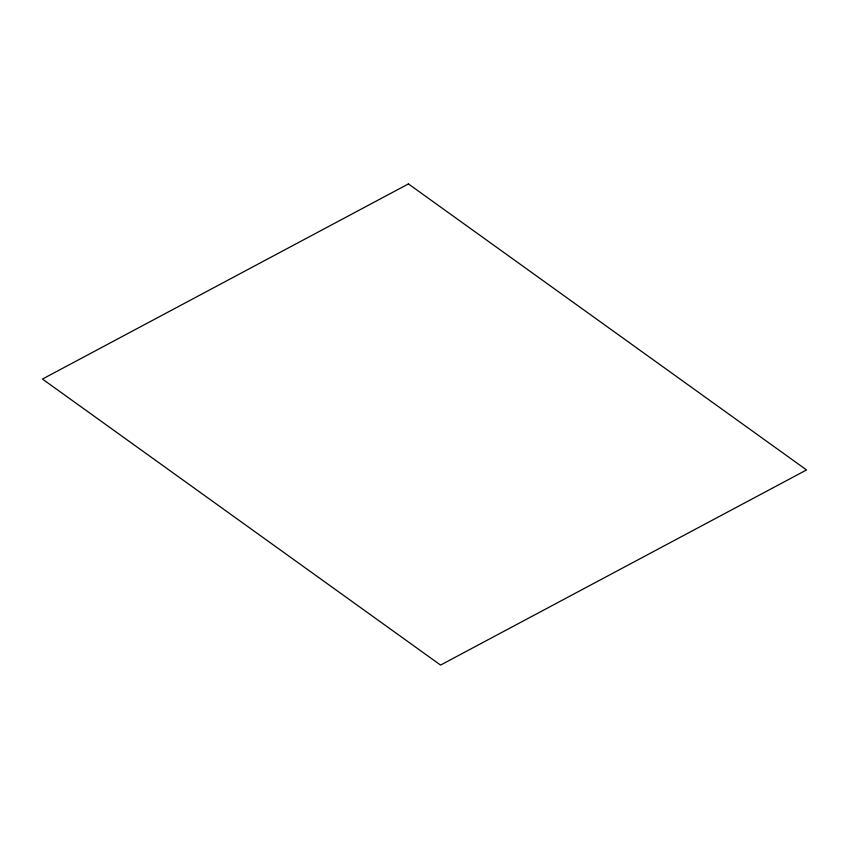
<?xml version="1.0" encoding="UTF-8"?>
<svg xmlns="http://www.w3.org/2000/svg" width="849" height="849" viewBox="0 0 849 849"><rect width="100%" height="100%" fill="white"/><g stroke="black" fill="none" stroke-linecap="round" stroke-linejoin="round"><path stroke-width="1.27" d="M408.422 183.925L42.45 379.057L440.578 665.075L806.55 469.943L408.422 183.925"/></g></svg>
